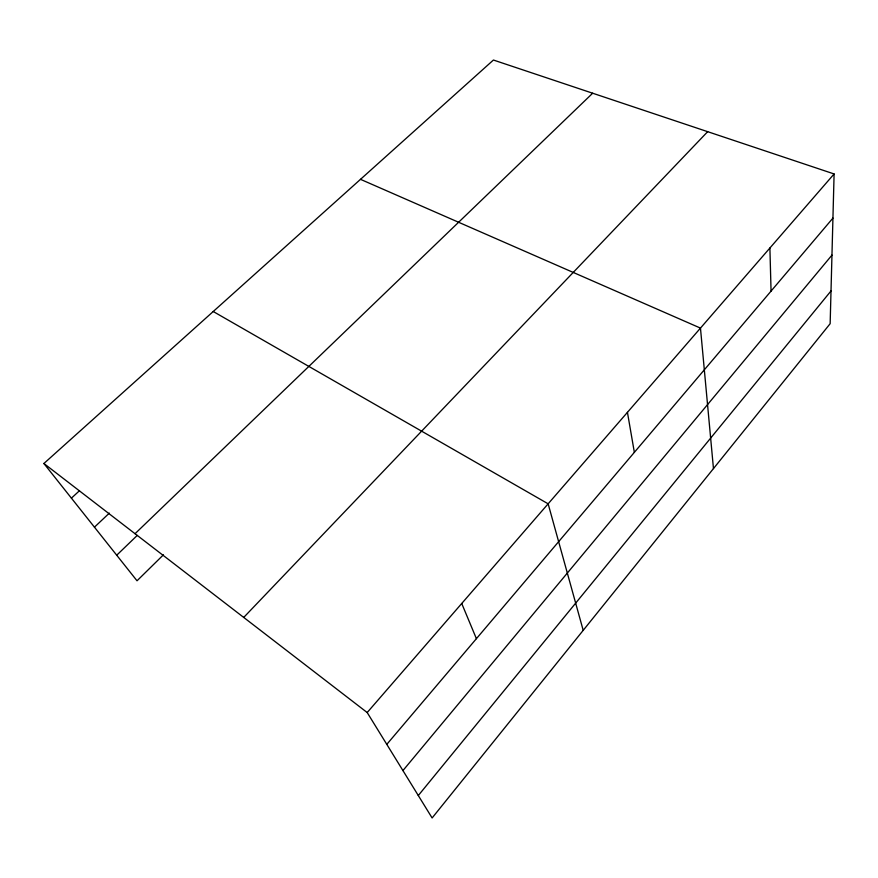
<?xml version="1.0" encoding="UTF-8"?>
<svg xmlns="http://www.w3.org/2000/svg" width="878" height="878" viewBox="0 0 878 878"><rect width="100%" height="100%" fill="white"/><g stroke="black" fill="none" stroke-linecap="round" stroke-linejoin="round"><path stroke-width="1.32" d="M834.1 173.954L830.149 323.686L432.119 817.967L367.191 712.541L43.9 463.496L493.425 60.033L834.1 173.954L367.191 712.541M418.29 795.534L831.005 290.958M402.936 770.577L831.96 255.125M386.792 744.379L832.937 218.106M243.722 617.432L707.668 131.678M163.429 554.819L137.023 580.786L43.9 463.496M135.047 533.703L592.672 93.222M116.719 555.203L137.231 535.426M94.451 527.162L109.333 513.125M71.414 498.144L79.481 490.714M360.496 179.332L700.468 328.109L713.463 468.578M213.233 311.514L548.146 503.818L583.201 630.349M461.729 603.493L476.403 638.668M627.441 412.342L634.355 452.346M769.896 248.013L771.06 291.101"/></g></svg>
